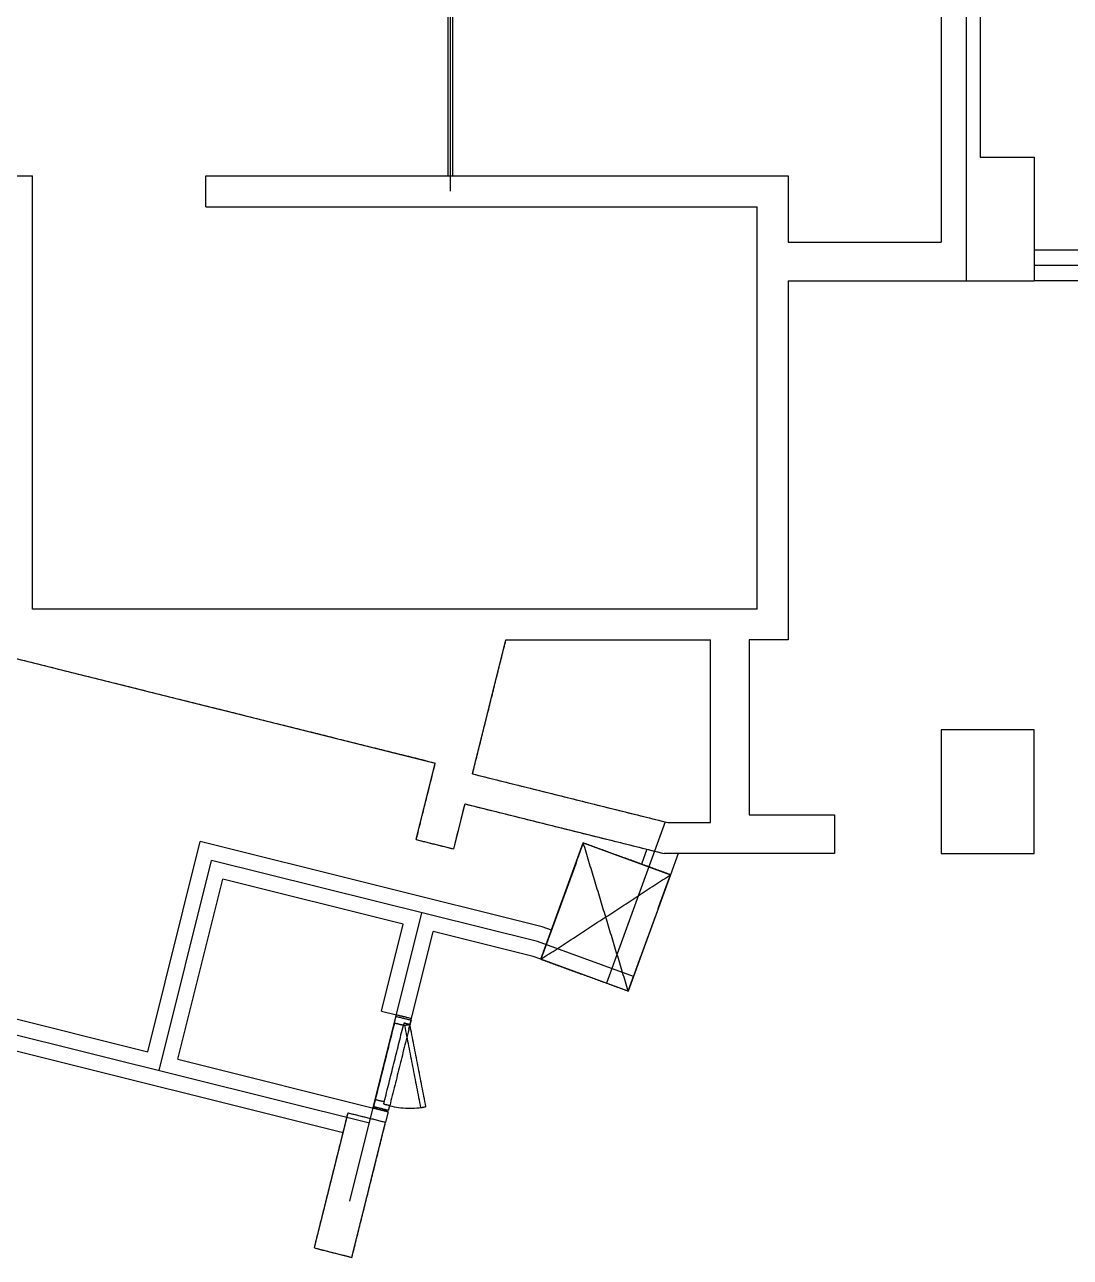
# Model space of a CAD drawing. Header units: millimetres. Extents: x -121354 to 132141, y -64344 to 350.
# Drawn here: x 13385 to 20138, y -16845 to -8879 of the extents above; entities that cross this region are included whole.
import ezdxf

# ---------------------------------------------------------------- set-up
doc = ezdxf.new("R2010")
doc.units = ezdxf.units.MM
for name, color, linetype in [('_wall_base049', 7, 'CONTINUOUS'), ('_wall_base121', 7, 'CONTINUOUS'), ('Block_101ë™_ìƒë¶€ê³¨ì¡°B3_0108', 7, 'CONTINUOUS'), ('Block_C_600X849', 7, 'CONTINUOUS'), ('Block_SD_601', 7, 'CONTINUOUS'), ('Line056', 7, 'CONTINUOUS'), ('Line057', 7, 'CONTINUOUS'), ('Line1054', 7, 'CONTINUOUS'), ('Line1057', 7, 'CONTINUOUS'), ('Line1058', 7, 'CONTINUOUS'), ('Line1059', 7, 'CONTINUOUS'), ('Line1060', 7, 'CONTINUOUS'), ('Line1061', 7, 'CONTINUOUS'), ('Line1127', 7, 'CONTINUOUS'), ('Line1128', 7, 'CONTINUOUS'), ('Line1129', 7, 'CONTINUOUS'), ('Line1153', 7, 'CONTINUOUS'), ('Line1154', 7, 'CONTINUOUS'), ('Line175', 7, 'CONTINUOUS'), ('Line178', 7, 'CONTINUOUS'), ('Line179', 7, 'CONTINUOUS'), ('Line180', 7, 'CONTINUOUS'), ('Line184', 7, 'CONTINUOUS'), ('Line188', 7, 'CONTINUOUS'), ('Line189', 7, 'CONTINUOUS'), ('Line190', 7, 'CONTINUOUS'), ('Line192', 7, 'CONTINUOUS'), ('Line195', 7, 'CONTINUOUS'), ('Line198', 7, 'CONTINUOUS'), ('Line202', 7, 'CONTINUOUS'), ('Line206', 7, 'CONTINUOUS'), ('Line209', 7, 'CONTINUOUS'), ('Line215', 7, 'CONTINUOUS'), ('Line217', 7, 'CONTINUOUS'), ('Line227', 7, 'CONTINUOUS'), ('Line235', 7, 'CONTINUOUS'), ('Line236', 7, 'CONTINUOUS'), ('Line277', 7, 'CONTINUOUS'), ('Line283', 7, 'CONTINUOUS'), ('Line329', 7, 'CONTINUOUS'), ('Line330', 7, 'CONTINUOUS'), ('Line346', 7, 'CONTINUOUS'), ('Line348', 7, 'CONTINUOUS'), ('Line349', 7, 'CONTINUOUS'), ('Line350', 7, 'CONTINUOUS'), ('Line351', 7, 'CONTINUOUS'), ('Line352', 7, 'CONTINUOUS'), ('Line353', 7, 'CONTINUOUS'), ('Line354', 7, 'CONTINUOUS'), ('Line369', 7, 'CONTINUOUS'), ('Line374', 7, 'CONTINUOUS'), ('Line382', 7, 'CONTINUOUS'), ('Line398', 7, 'CONTINUOUS'), ('Line399', 7, 'CONTINUOUS'), ('Line400', 7, 'CONTINUOUS'), ('Line401', 7, 'CONTINUOUS'), ('Line855', 7, 'CONTINUOUS'), ('Line856', 7, 'CONTINUOUS'), ('Line857', 7, 'CONTINUOUS'), ('Line858', 7, 'CONTINUOUS'), ('Line859', 7, 'CONTINUOUS'), ('Line860', 7, 'CONTINUOUS'), ('Line861', 7, 'CONTINUOUS'), ('Line862', 7, 'CONTINUOUS'), ('Line863', 7, 'CONTINUOUS'), ('Line864', 7, 'CONTINUOUS'), ('Line865', 7, 'CONTINUOUS'), ('Line866', 7, 'CONTINUOUS'), ('Line867', 7, 'CONTINUOUS'), ('Line868', 7, 'CONTINUOUS'), ('Polyline034', 7, 'CONTINUOUS')]:
    doc.layers.add(name, color=color, linetype=linetype)

msp = doc.modelspace()

# ---------------------------------------------------------------- linework, layer by layer
at = {"layer": '_wall_base049'}
for p, q in [((16719.3, -14919.1), (16992.9, -14167.4)), ((16992.9, -14167.4), (17556.7, -14372.6)), ((17556.7, -14372.6), (17283.1, -15124.4)), ((17283.1, -15124.4), (16719.3, -14919.1))]:
    msp.add_line(p, q, dxfattribs=at)
at = {"layer": '_wall_base121'}
for p, q in [((16719.3, -14919.1), (16992.9, -14167.4)), ((16992.9, -14167.4), (17556.7, -14372.6)), ((17556.7, -14372.6), (17283.1, -15124.4)), ((17283.1, -15124.4), (16719.3, -14919.1))]:
    msp.add_line(p, q, dxfattribs=at)
at = {"layer": 'Block_101ë™_ìƒë¶€ê³¨ì¡°B3_0108'}
for points in [[(19555.1, -6365.6), (19555.1, -9735.6)], [(19305.1, -7695.6), (19305.1, -10285.6)], [(19555.1, -9735.6), (19905.1, -9735.6)], [(19905.1, -9735.6), (19905.1, -10535.6)], [(13235.1, -9855.6), (13435.1, -9855.6)], [(13435.1, -12655.6), (13435.1, -9855.6)], [(14555.1, -9855.6), (18315.1, -9855.6)], [(14555.1, -10055.6), (14555.1, -9855.6)], [(18315.1, -9855.6), (18315.1, -10285.6)], [(14555.1, -10055.6), (18115.1, -10055.6)], [(18115.1, -12655.6), (18115.1, -10055.6)], [(18315.1, -10285.6), (19305.1, -10285.6)], [(18315.1, -10535.6), (18315.1, -12855.6)], [(18315.1, -10535.6), (19905.1, -10535.6)], [(18115.1, -12655.6), (13435.1, -12655.6)], [(16277.5, -13721), (16493.2, -12855.6)], [(16493.2, -12855.6), (17815.1, -12855.6)], [(17815.1, -14035.6), (17815.1, -12855.6)], [(18065.1, -12855.6), (18065.1, -13985.6)], [(18315.1, -12855.6), (18065.1, -12855.6)], [(13252.5, -12956.5), (16037.3, -13650.8)], [(19905.1, -13435.6), (19305.1, -13435.6)], [(19305.1, -13435.6), (19305.1, -14235.6)], [(19905.1, -14235.6), (19905.1, -13435.6)], [(15913.9, -14145.7), (16037.3, -13650.8)], [(16277.5, -13721), (17539.1, -14035.6)], [(16156.5, -14206.2), (16229.1, -13915.1)], [(16229.1, -13915.1), (17514.6, -14235.6)], [(18065.1, -13985.6), (18615.1, -13985.6)], [(18615.1, -13985.6), (18615.1, -14235.6)], [(17539.1, -14035.6), (17815.1, -14035.6)], [(15913.9, -14145.7), (16156.5, -14206.2)], [(18615.1, -14235.6), (17514.6, -14235.6)], [(19305.1, -14235.6), (19905.1, -14235.6)], [(15255.9, -16784.9), (15473.6, -15911.6)], [(15473.6, -15911.6), (15716.2, -15972.1)], [(15498.5, -16845.4), (15716.2, -15972.1)], [(15255.9, -16784.9), (15498.5, -16845.4)]]:
    msp.add_open_spline(points, degree=1, dxfattribs=at)
at = {"layer": 'Block_C_600X849'}
for points in [[(16992.9, -14167.4), (16719.3, -14919.1)], [(17283.1, -15124.4), (16992.9, -14167.4)], [(17556.7, -14372.6), (16992.9, -14167.4)], [(16719.3, -14919.1), (17556.7, -14372.6)], [(17283.1, -15124.4), (17556.7, -14372.6)], [(16719.3, -14919.1), (17283.1, -15124.4)]]:
    msp.add_open_spline(points, degree=1, dxfattribs=at)
at = {"layer": 'Block_SD_601'}
for points in [[(15772.8, -15331.7), (15783.7, -15288.1)], [(15783.7, -15288.1), (15880.7, -15312.3)], [(15883.1, -15302.6), (15786.1, -15278.4)], [(15772.8, -15331.7), (15649.4, -15826.6)], [(15707.6, -15841.1), (15831, -15346.3)], [(15873.4, -15341.4), (15742.8, -15865.3)], [(15831, -15346.3), (15772.8, -15331.7)], [(15834.6, -15331.7), (15831, -15346.3)], [(15873.4, -15341.4), (15834.6, -15331.7)], [(15873.4, -15341.4), (15839.1, -15348.1)], [(15839.1, -15348.1), (15942.1, -15878.1)], [(15880.7, -15312.3), (15873.4, -15341.4)], [(15976.5, -15871.5), (15873.4, -15341.4)], [(15649.4, -15826.6), (15638.5, -15870.3)], [(15707.6, -15841.1), (15649.4, -15826.6)], [(15704, -15855.7), (15707.6, -15841.1)], [(15733.1, -15904.1), (15636.1, -15880)], [(15638.5, -15870.3), (15735.6, -15894.4)], [(15742.8, -15865.3), (15704, -15855.7)], [(15735.6, -15894.4), (15742.8, -15865.3)], [(15942.1, -15878.1), (15976.5, -15871.5)]]:
    msp.add_open_spline(points, degree=1, dxfattribs=at)
msp.add_open_spline([(15742.8, -15865.3), (15761.7, -15870), (15781, -15873.8), (15800.5, -15876.4), (15819.9, -15879.1), (15839.6, -15880.7), (15859.3, -15881.2), (15879, -15881.7), (15898.8, -15881.1), (15918.3, -15879.5), (15937.9, -15877.9), (15957.4, -15875.2), (15976.5, -15871.5)], degree=3, knots=[0, 0, 0, 0, 0.1090831, 0.1090831, 0.1090831, 0.2181662, 0.2181662, 0.2181662, 0.3272492, 0.3272492, 0.3272492, 0.4363323, 0.4363323, 0.4363323, 0.4363323], dxfattribs=at)
at = {"layer": 'Line056'}
msp.add_line((17606.6, -14235.6), (17556.7, -14372.6), dxfattribs=at)
at = {"layer": 'Line057'}
msp.add_line((17403.8, -14208), (17368.8, -14304.2), dxfattribs=at)
at = {"layer": 'Line1054'}
msp.add_line((12414.8, -15282.9), (15442.2, -16037.7), dxfattribs=at)
at = {"layer": 'Line1057'}
msp.add_line((12657.3, -15137.3), (14180.7, -15517.1), dxfattribs=at)
at = {"layer": 'Line1058'}
msp.add_line((12439, -15185.9), (15611.9, -15977), dxfattribs=at)
at = {"layer": 'Line1059'}
msp.add_line((15733.1, -15904.1), (15716.2, -15972.1), dxfattribs=at)
at = {"layer": 'Line1060'}
msp.add_line((14374.7, -15565.5), (15733.1, -15904.1), dxfattribs=at)
at = {"layer": 'Line1061'}
msp.add_line((16668.3, -14900.6), (16023.4, -14739.8), dxfattribs=at)
at = {"layer": 'Line1127'}
msp.add_line((23425.1, -10535.6), (19905.1, -10535.6), dxfattribs=at)
at = {"layer": 'Line1128'}
msp.add_line((23425.1, -10335.6), (19905.1, -10335.6), dxfattribs=at)
at = {"layer": 'Line1129'}
msp.add_line((23425.1, -10435.6), (19905.1, -10435.6), dxfattribs=at)
at = {"layer": 'Line1153'}
msp.add_line((15829.4, -14691.4), (14665, -14401.1), dxfattribs=at)
at = {"layer": 'Line1154'}
msp.add_line((16726.8, -14709), (14519.4, -14158.7), dxfattribs=at)
at = {"layer": 'Line175'}
msp.add_line((18115.1, -12655.6), (18115.1, -10055.6), dxfattribs=at)
at = {"layer": 'Line178'}
msp.add_line((14555.1, -10055.6), (18115.1, -10055.6), dxfattribs=at)
at = {"layer": 'Line179'}
msp.add_line((18315.1, -9855.6), (18315.1, -10285.6), dxfattribs=at)
at = {"layer": 'Line180'}
msp.add_line((13235.1, -9855.6), (13435.1, -9855.6), dxfattribs=at)
at = {"layer": 'Line184'}
msp.add_line((14555.1, -10055.6), (14555.1, -9855.6), dxfattribs=at)
at = {"layer": 'Line188'}
msp.add_line((16493.2, -12855.6), (17815.1, -12855.6), dxfattribs=at)
at = {"layer": 'Line189'}
msp.add_line((13435.1, -12655.6), (13435.1, -9855.6), dxfattribs=at)
at = {"layer": 'Line190'}
msp.add_line((18115.1, -12655.6), (13435.1, -12655.6), dxfattribs=at)
at = {"layer": 'Line192'}
msp.add_line((14555.1, -9855.6), (18315.1, -9855.6), dxfattribs=at)
at = {"layer": 'Line195'}
msp.add_line((18315.1, -10285.6), (19305.1, -10285.6), dxfattribs=at)
at = {"layer": 'Line198'}
msp.add_line((19305.1, -7695.6), (19305.1, -10285.6), dxfattribs=at)
at = {"layer": 'Line202'}
msp.add_line((19555.1, -6365.6), (19555.1, -9735.6), dxfattribs=at)
at = {"layer": 'Line206'}
msp.add_line((18315.1, -10535.6), (19905.1, -10535.6), dxfattribs=at)
at = {"layer": 'Line209'}
msp.add_line((16156.5, -14206.2), (16229.1, -13915.1), dxfattribs=at)
at = {"layer": 'Line215'}
msp.add_line((15913.9, -14145.7), (16156.5, -14206.2), dxfattribs=at)
at = {"layer": 'Line217'}
msp.add_line((15473.6, -15911.6), (15716.2, -15972.1), dxfattribs=at)
at = {"layer": 'Line227'}
msp.add_line((15498.5, -16845.4), (15716.2, -15972.1), dxfattribs=at)
at = {"layer": 'Line235'}
msp.add_line((19555.1, -9735.6), (19905.1, -9735.6), dxfattribs=at)
at = {"layer": 'Line236'}
msp.add_line((19905.1, -9735.6), (19905.1, -10535.6), dxfattribs=at)
at = {"layer": 'Line277'}
msp.add_line((16135.1, -9955.6), (16135.1, -4395.6), dxfattribs=at)
at = {"layer": 'Line283'}
msp.add_line((19465.1, -5565.6), (19465.1, -10535.6), dxfattribs=at)
at = {"layer": 'Line329'}
msp.add_line((16150.1, -9855.6), (16150.1, -7695.6), dxfattribs=at)
at = {"layer": 'Line330'}
msp.add_line((16120.1, -9855.6), (16120.1, -7695.6), dxfattribs=at)
at = {"layer": 'Line346'}
msp.add_line((15255.9, -16784.9), (15498.5, -16845.4), dxfattribs=at)
at = {"layer": 'Line348'}
msp.add_line((18315.1, -12855.6), (18065.1, -12855.6), dxfattribs=at)
at = {"layer": 'Line349'}
msp.add_line((18065.1, -12855.6), (18065.1, -13985.6), dxfattribs=at)
at = {"layer": 'Line350'}
msp.add_line((18065.1, -13985.6), (18615.1, -13985.6), dxfattribs=at)
at = {"layer": 'Line351'}
msp.add_line((18315.1, -10535.6), (18315.1, -12855.6), dxfattribs=at)
at = {"layer": 'Line352'}
msp.add_line((18615.1, -13985.6), (18615.1, -14235.6), dxfattribs=at)
at = {"layer": 'Line353'}
msp.add_line((18615.1, -14235.6), (17514.6, -14235.6), dxfattribs=at)
at = {"layer": 'Line354'}
msp.add_line((17815.1, -14035.6), (17815.1, -12855.6), dxfattribs=at)
at = {"layer": 'Line369'}
msp.add_line((15255.9, -16784.9), (15473.6, -15911.6), dxfattribs=at)
at = {"layer": 'Line374'}
msp.add_line((15913.9, -14145.7), (16037.3, -13650.8), dxfattribs=at)
at = {"layer": 'Line382'}
msp.add_line((13252.5, -12956.5), (16037.3, -13650.8), dxfattribs=at)
at = {"layer": 'Line398'}
msp.add_line((16229.1, -13915.1), (17514.6, -14235.6), dxfattribs=at)
at = {"layer": 'Line399'}
msp.add_line((17539.1, -14035.6), (17815.1, -14035.6), dxfattribs=at)
at = {"layer": 'Line400'}
msp.add_line((16277.5, -13721), (17539.1, -14035.6), dxfattribs=at)
at = {"layer": 'Line401'}
msp.add_line((16277.5, -13721), (16493.2, -12855.6), dxfattribs=at)
at = {"layer": 'Line855'}
msp.add_line((16787.7, -14731.2), (16726.8, -14709), dxfattribs=at)
at = {"layer": 'Line856'}
msp.add_line((16719.3, -14919.1), (16668.3, -14900.6), dxfattribs=at)
at = {"layer": 'Line857'}
msp.add_line((17317.3, -15030.4), (16697.5, -14804.8), dxfattribs=at)
at = {"layer": 'Line858'}
msp.add_line((17606.6, -14235.6), (17556.7, -14372.6), dxfattribs=at)
at = {"layer": 'Line859'}
msp.add_line((17403.8, -14208), (17368.8, -14304.2), dxfattribs=at)
at = {"layer": 'Line860'}
msp.add_line((17521.4, -14031.2), (17142.2, -15073.1), dxfattribs=at)
at = {"layer": 'Line861'}
msp.add_line((15866.2, -15370.5), (16023.4, -14739.8), dxfattribs=at)
at = {"layer": 'Line862'}
msp.add_line((15689.1, -15254.2), (15829.4, -14691.4), dxfattribs=at)
at = {"layer": 'Line863'}
msp.add_line((14374.7, -15565.5), (14665, -14401.1), dxfattribs=at)
at = {"layer": 'Line864'}
msp.add_line((14180.7, -15517.1), (14519.4, -14158.7), dxfattribs=at)
at = {"layer": 'Line865'}
msp.add_line((15689.1, -15254.2), (15883.1, -15302.6), dxfattribs=at)
at = {"layer": 'Line866'}
msp.add_line((16697.5, -14804.8), (14592.2, -14279.9), dxfattribs=at)
at = {"layer": 'Line867'}
msp.add_line((14253.5, -15638.3), (14592.2, -14279.9), dxfattribs=at)
at = {"layer": 'Line868'}
msp.add_line((15486.1, -16481.6), (15950.6, -14618.6), dxfattribs=at)
at = {"layer": 'Polyline034'}
for p, q in [((19905.1, -13435.6), (19305.1, -13435.6)), ((19305.1, -13435.6), (19305.1, -14235.6)), ((19905.1, -14235.6), (19905.1, -13435.6)), ((19305.1, -14235.6), (19905.1, -14235.6))]:
    msp.add_line(p, q, dxfattribs=at)

doc.saveas('drawing.dxf')
